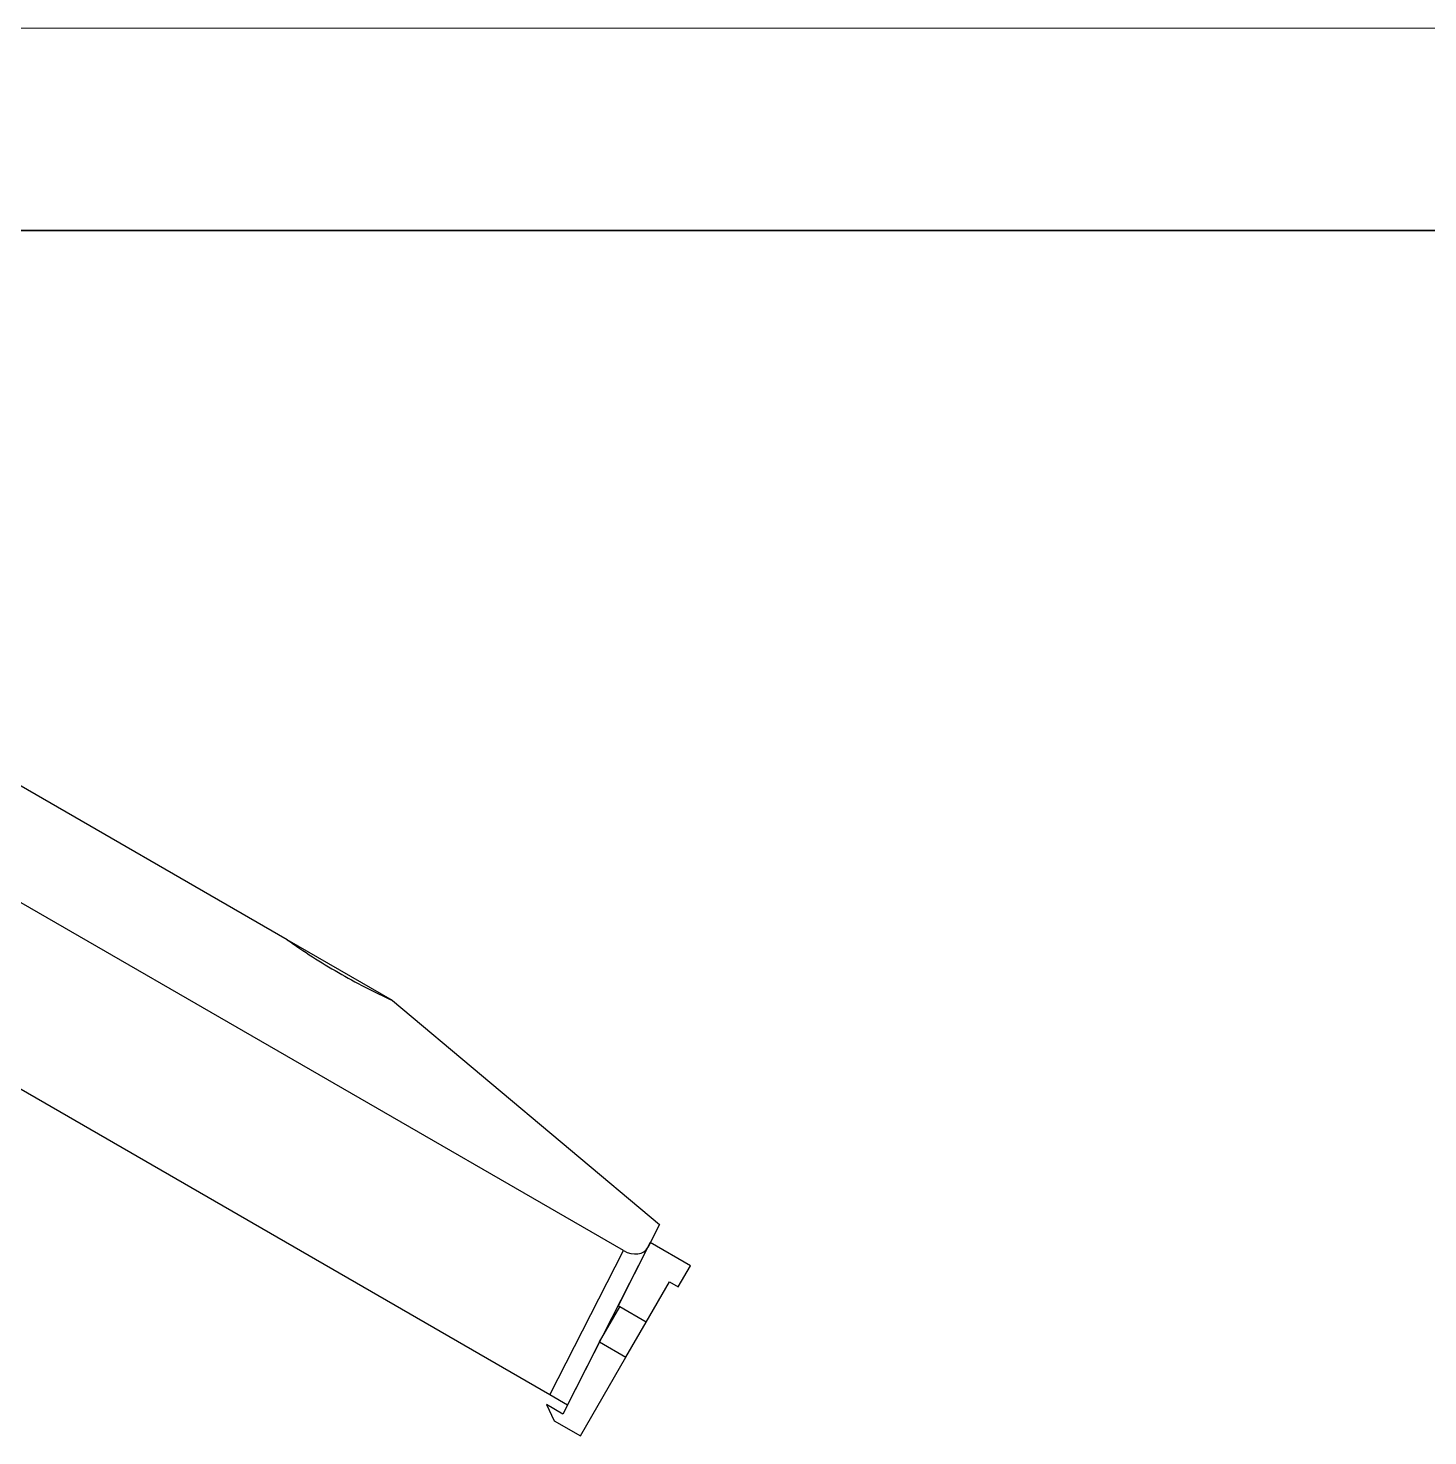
# Model space of a CAD drawing. Header units: millimetres. Extents: x -210 to 210, y -148 to 148.
# Drawn here: x 2.4 to 71.6, y 78.9 to 148.5 of the extents above; entities that cross this region are included whole.
import ezdxf

# ---------------------------------------------------------------- set-up
doc = ezdxf.new("R2010")
doc.units = ezdxf.units.MM
doc.layers.get('0').update_dxf_attribs({"lineweight": 18})
doc.layers.add('粗实线层', color=7, linetype='Continuous', lineweight=35)
doc.layers.add('细实线层', color=7, linetype='Continuous', lineweight=18)

# ---------------------------------------------------------------- blocks, each defined once
blk = doc.blocks.new('$CAXA_FRAME_13B17AC1$')
at = {"layer": '粗实线层'}
blk.add_line((200, 138.5), (-200, 138.5), dxfattribs=at)
at = {"layer": '细实线层'}
blk.add_line((210, 148.5), (-210, 148.5), dxfattribs=at)

msp = doc.modelspace()

# ---------------------------------------------------------------- linework, layer by layer
at = {"color": 7, "lineweight": 30}
for p, q in [((31.874, 88.05), (-23.694, 120.132)), ((15.25, 103.421), (-7.266, 116.421)), ((28.237, 80.912), (-28.057, 113.414))]:
    msp.add_line(p, q, dxfattribs=at)
at = {"color": 7, "lineweight": 30, "ltscale": 0.075}
for p, q in [((17.848, 101.921), (15.25, 103.421)), ((20.446, 100.421), (17.848, 101.921))]:
    msp.add_line(p, q, dxfattribs=at)
at = {"color": 7, "lineweight": 30, "ltscale": 0.430974}
msp.add_line((20.446, 100.421), (33.648, 89.335), dxfattribs=at)
at = {"color": 7, "lineweight": 30, "ltscale": 0.031737}
msp.add_line((33.648, 89.335), (33.072, 88.204), dxfattribs=at)
at = {"color": 7, "lineweight": 30, "ltscale": 0.08762}
msp.add_line((33.193, 88.443), (31.602, 85.32), dxfattribs=at)
at = {"color": 7, "lineweight": 30, "ltscale": 0.057206}
msp.add_line((35.175, 87.299), (33.193, 88.443), dxfattribs=at)
at = {"color": 7, "lineweight": 30, "ltscale": 0.200274}
msp.add_line((28.237, 80.912), (31.874, 88.05), dxfattribs=at)
at = {"color": 7, "lineweight": 30, "ltscale": 0.218606}
msp.add_line((29.102, 80.413), (33.072, 88.204), dxfattribs=at)
at = {"color": 7, "lineweight": 30, "ltscale": 0.03}
msp.add_line((34.575, 86.26), (35.175, 87.299), dxfattribs=at)
at = {"color": 7, "lineweight": 30, "ltscale": 0.0575}
msp.add_line((32.992, 84.518), (34.142, 86.51), dxfattribs=at)
at = {"color": 7, "lineweight": 30, "ltscale": 0.0125}
msp.add_line((34.142, 86.51), (34.575, 86.26), dxfattribs=at)
at = {"color": 7, "lineweight": 30, "ltscale": 0.05}
for p, q in [((30.693, 83.536), (31.693, 85.268)), ((31.992, 82.786), (32.992, 84.518))]:
    msp.add_line(p, q, dxfattribs=at)
at = {"color": 7, "lineweight": 30, "ltscale": 0.00262}
msp.add_line((31.693, 85.268), (31.602, 85.32), dxfattribs=at)
at = {"color": 7, "lineweight": 30, "ltscale": 0.0375}
for p, q in [((32.992, 84.518), (31.693, 85.268)), ((30.693, 83.536), (31.992, 82.786)), ((28.443, 79.639), (29.742, 78.889))]:
    msp.add_line(p, q, dxfattribs=at)
at = {"color": 7, "lineweight": 30, "ltscale": 0.100137}
msp.add_line((30.693, 83.536), (28.875, 79.967), dxfattribs=at)
at = {"color": 7, "lineweight": 30, "ltscale": 0.1125}
msp.add_line((29.742, 78.889), (31.992, 82.786), dxfattribs=at)
at = {"color": 7, "lineweight": 30, "ltscale": 0.024966}
msp.add_line((29.102, 80.413), (28.237, 80.912), dxfattribs=at)
at = {"color": 7, "lineweight": 30, "ltscale": 0.023616}
msp.add_line((28.875, 79.967), (28.057, 80.439), dxfattribs=at)
at = {"color": 7, "lineweight": 30, "ltscale": 0.022224}
msp.add_line((28.057, 80.439), (28.443, 79.639), dxfattribs=at)
at = {"color": 7, "lineweight": 30}
for centre, start, end in [((33.82, 129.58), 234.62923, 239.99514), ((33.816, 129.583), 240.00486, 245.37077)]:
    msp.add_arc(centre, 32.08, start, end, dxfattribs=at)
msp.add_ellipse((32.205, 88.707), major_axis=(-0.835, 0.557), ratio=0.730613, start_param=1.659242, end_param=3.227299, dxfattribs=at)

# ---------------------------------------------------------------- block references
at = {"layer": '粗实线层'}
msp.add_blockref('$CAXA_FRAME_13B17AC1$', (0, 0), dxfattribs=at)

doc.saveas('drawing.dxf')
